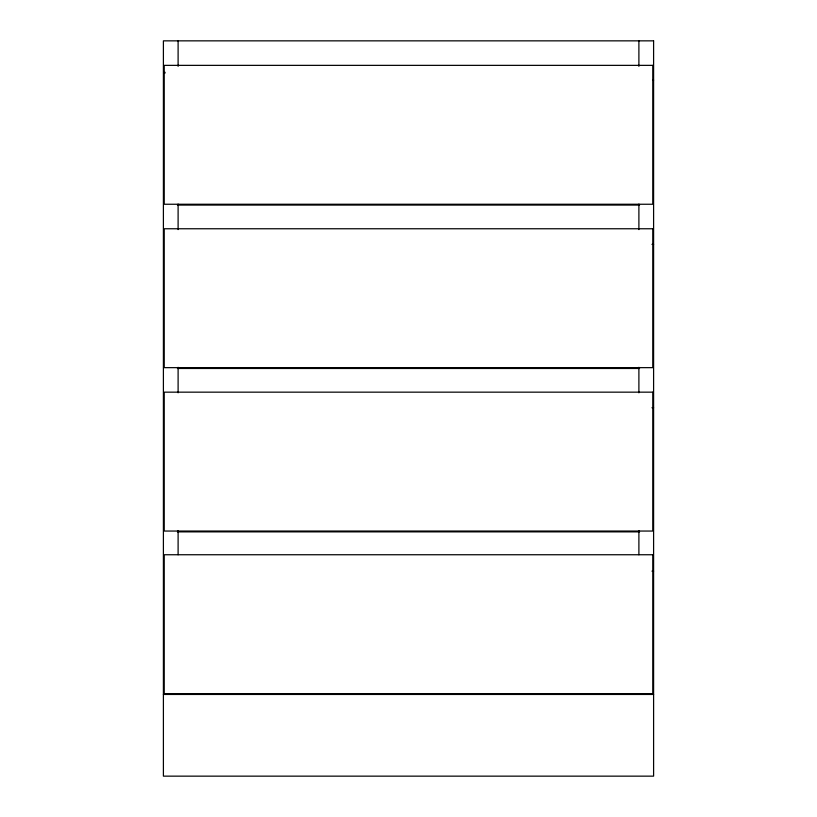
<?xml version="1.0" encoding="UTF-8"?>
<svg xmlns="http://www.w3.org/2000/svg" width="817" height="817" viewBox="0 0 817 817"><rect width="100%" height="100%" fill="white"/><g stroke="black" fill="none" stroke-linecap="round" stroke-linejoin="round"><path stroke-width="1.23" d="M652.783 80.127L653.6 80.127M177.442 205.067L639.558 205.067M651.966 244.344L653.6 244.344M177.442 368.467L639.558 368.467M651.966 407.744L653.6 407.744M177.442 531.867L639.558 531.867M651.966 571.144L653.6 571.144M163.4 694.45L653.6 694.45M638.894 40.85L638.894 66.351M638.894 204.076L638.894 229.587M638.894 367.313L638.894 392.814M638.894 530.539L638.894 554.774M178.106 40.85L178.106 66.351M178.106 204.076L178.106 229.587M178.106 367.313L178.106 392.814M178.106 530.539L178.106 554.774M165.034 72.253L165.034 73.101M653.6 40.85L163.4 40.85L163.4 776.15L653.6 776.15L653.6 40.85M652.783 65.36L164.217 65.36L164.217 204.25L652.783 204.25L652.783 65.36M652.783 228.76L164.217 228.76L164.217 367.65L652.783 367.65L652.783 228.76M652.783 392.16L164.217 392.16L164.217 531.05L652.783 531.05L652.783 392.16M652.783 554.743L164.217 554.743L164.217 693.633L652.783 693.633L652.783 554.743"/></g></svg>
